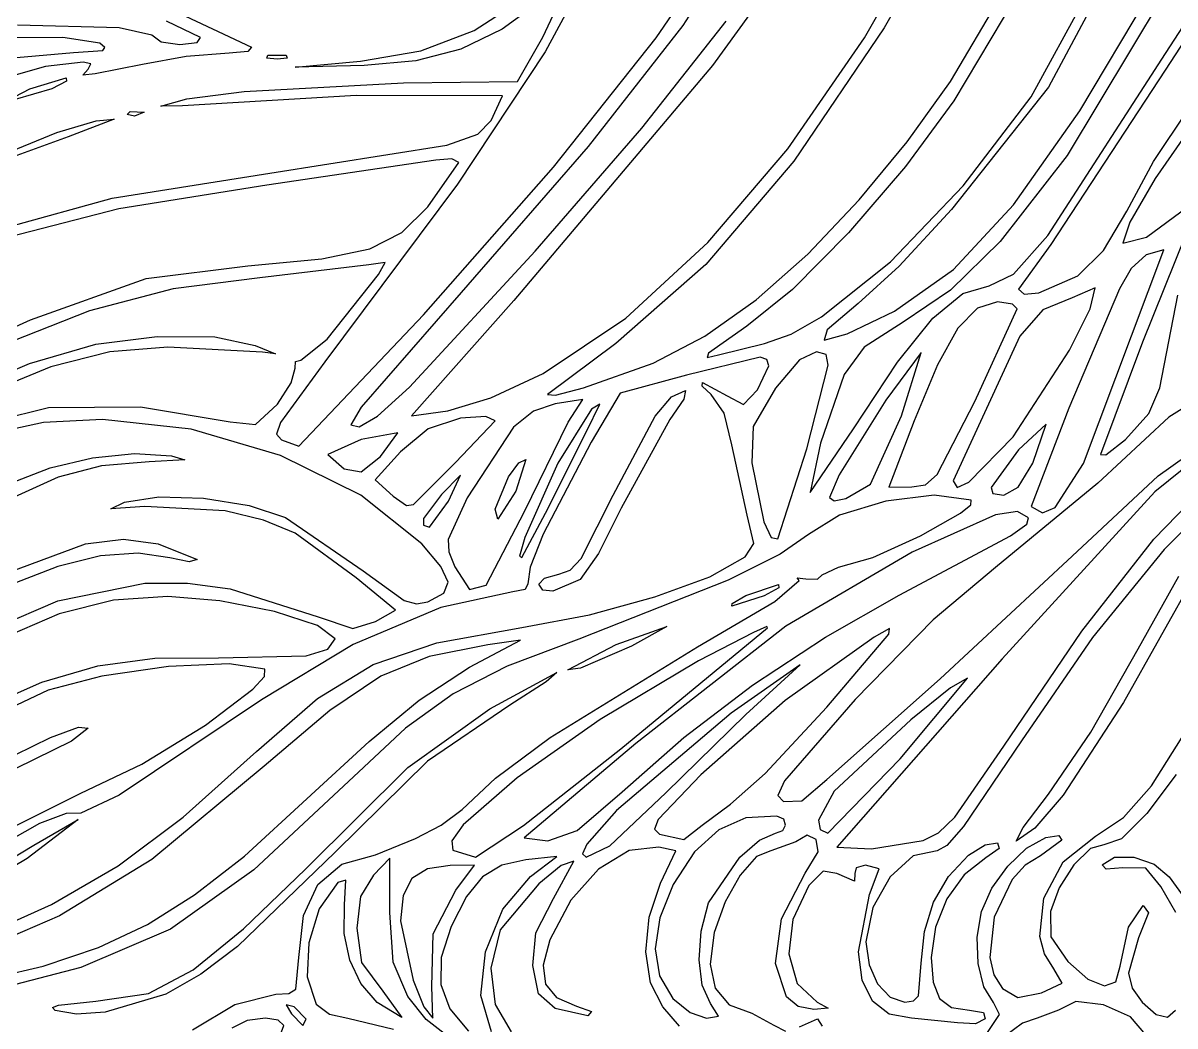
# Model space of a CAD drawing. Extents: x -2 to 143, y -75 to 57.
# Drawn here: x 90.79 to 122.15, y -41.78 to -14.49 of the extents above; entities that cross this region are included whole.
import ezdxf

# ---------------------------------------------------------------- set-up
doc = ezdxf.new("R2010")
doc.units = 0

msp = doc.modelspace()

# ---------------------------------------------------------------- linework, layer by layer
at = {"layer": 'Layer 1'}
for p, q in [((113.70284, -14.89337), (116.6448, -9.70707)), ((116.860722, -10.035614), (114.240407, -14.618327)), ((116.039686, -16.080299), (119.174302, -10.802104)), ((110.789611, -11.421763), (108.752237, -14.553149)), ((108.03292, -14.889415), (110.177253, -11.732599)), ((119.080912, -11.678067), (116.133622, -16.605497)), ((106.57733, -12.36479), (105.0127, -15.27043)), ((118.242042, -16.496027), (120.511392, -12.339957)), ((120.766918, -12.400024), (118.714468, -16.232464)), ((124.018149, -12.487452), (121.885228, -15.776006)), ((121.900038, -15.318502), (123.781704, -12.388932)), ((111.32573, -13.209576), (109.567996, -15.642755)), ((122.135678, -13.242042), (119.221512, -18.091281)), ((119.564052, -16.875352), (121.673818, -13.335753)), ((104.941928, -14.869762), (105.586102, -13.514148)), ((94.62025, -14.020922), (95.954538, -14.644825)), ((103.071321, -14.69001), (104.380792, -13.84194)), ((104.928628, -13.855702), (103.834709, -14.65377)), ((90.64047, -14.539093), (93.414297, -14.609701)), ((93.414297, -14.609701), (94.29889, -14.812839)), ((95.620905, -14.886175), (94.700371, -14.439296)), ((95.954538, -14.644825), (97.012071, -15.148675)), ((101.6214, -15.244829), (103.071321, -14.69001)), ((103.834709, -14.65377), (102.714392, -15.198945)), ((108.752237, -14.553149), (106.182803, -17.852332)), ((107.644068, -17.349751), (109.931934, -14.439969)), ((114.240407, -14.618327), (111.781997, -18.247912)), ((91.879326, -14.885582), (89.671828, -14.894639)), ((92.883698, -15.039157), (91.879326, -14.885582)), ((93.023504, -15.158813), (92.883698, -15.039157)), ((94.29889, -14.812839), (94.556187, -14.996253)), ((94.556187, -14.996253), (95.064939, -15.072541)), ((95.064939, -15.072541), (95.533541, -15.022443)), ((95.533541, -15.022443), (95.620905, -14.886175)), ((104.259728, -16.076692), (104.941928, -14.869762)), ((105.239492, -18.409714), (108.03292, -14.889415)), ((111.617596, -17.910633), (113.70284, -14.89337)), ((88.363137, -15.626081), (92.16718, -15.28723)), ((92.16718, -15.28723), (92.970243, -15.233275)), ((92.970243, -15.233275), (93.023504, -15.158813)), ((96.405519, -15.308355), (95.234639, -15.402575)), ((96.911342, -15.263498), (96.405519, -15.308355)), ((97.012071, -15.148675), (96.911342, -15.263498)), ((97.431575, -15.443495), (97.46095, -15.365484)), ((97.46095, -15.365484), (97.955689, -15.365484)), ((97.46095, -15.365484), (97.46095, -15.365484)), ((97.955689, -15.365484), (97.985066, -15.443495)), ((99.984098, -15.530258), (101.6214, -15.244829)), ((102.714392, -15.198945), (101.4898, -15.519993)), ((105.0127, -15.27043), (102.620784, -18.875585)), ((118.695199, -20.269517), (121.900038, -15.318502)), ((91.408976, -15.672785), (88.318713, -16.544952)), ((92.433617, -15.550334), (91.408976, -15.672785)), ((92.63593, -15.601597), (92.433617, -15.550334)), ((92.563043, -15.740835), (92.63593, -15.601597)), ((94.047259, -15.615287), (92.760939, -15.867278)), ((95.234639, -15.402575), (94.047259, -15.615287)), ((97.70832, -15.475944), (97.431575, -15.443495)), ((97.985066, -15.443495), (97.70832, -15.475944)), ((98.203038, -15.692072), (99.984098, -15.530258)), ((100.083058, -15.645682), (98.203038, -15.692072)), ((101.4898, -15.519993), (100.083058, -15.645682)), ((109.567996, -15.642755), (104.15724, -22.04095)), ((90.97986, -16.27701), (91.969339, -15.981838)), ((91.969339, -15.981838), (91.975524, -16.068545)), ((92.424134, -15.912208), (92.563043, -15.740835)), ((92.760939, -15.867278), (92.424134, -15.912208)), ((121.885228, -15.776006), (118.771838, -20.516616)), ((123.633808, -15.812442), (121.614163, -18.715847)), ((90.577884, -16.485476), (90.97986, -16.27701)), ((91.573548, -16.27701), (90.584069, -16.572183)), ((90.97986, -16.27701), (90.97986, -16.27701)), ((91.975524, -16.068545), (91.573548, -16.27701)), ((96.814681, -16.354206), (101.147958, -16.120652)), ((101.147958, -16.120652), (104.259728, -16.076692)), ((114.866262, -17.721467), (116.039686, -16.080299)), ((118.714468, -16.232464), (116.073718, -19.564909)), ((94.547418, -16.755233), (95.253591, -16.550053)), ((99.865629, -16.464718), (95.135649, -16.739243)), ((95.253591, -16.550053), (96.814681, -16.354206)), ((103.843059, -16.474154), (99.865629, -16.464718)), ((103.535549, -17.140353), (103.843059, -16.474154)), ((116.133622, -16.605497), (114.815502, -18.393436)), ((116.391182, -18.919962), (118.242042, -16.496027)), ((93.627429, -16.982322), (93.7133, -16.893893)), ((93.7133, -16.893893), (93.7133, -16.8939)), ((93.7133, -16.8939), (94.092601, -16.91118)), ((94.092601, -16.91118), (93.832863, -17.026202)), ((95.135649, -16.739243), (94.547418, -16.755233)), ((117.759619, -19.439876), (119.564052, -16.875352)), ((121.568549, -18.254741), (122.520119, -16.83001)), ((91.716312, -17.46996), (92.781172, -17.146123)), ((93.27629, -17.102746), (92.02168, -17.584049)), ((92.781172, -17.146123), (93.27629, -17.102746)), ((93.832863, -17.026202), (93.627429, -16.982322)), ((103.175114, -17.512882), (103.535549, -17.140353)), ((89.00093, -18.572716), (91.716312, -17.46996)), ((102.335732, -17.808482), (103.175114, -17.512882)), ((104.7379, -20.69879), (107.644068, -17.349751)), ((92.02168, -17.584049), (90.520686, -18.134524)), ((97.510399, -18.576393), (102.335732, -17.808482)), ((106.182803, -17.852332), (102.7209, -21.822394)), ((113.557592, -19.299204), (114.866262, -17.721467)), ((102.47179, -18.18208), (102.0297, -18.222229)), ((102.65567, -18.280089), (102.47179, -18.18208)), ((109.438925, -20.464904), (111.617596, -17.910633)), ((119.221512, -18.091281), (117.398978, -20.437552)), ((102.0297, -18.222229), (97.42862, -18.904766)), ((101.69718, -22.428432), (105.239492, -18.409714)), ((101.81461, -19.486729), (102.65567, -18.280089)), ((111.781997, -18.247912), (109.379874, -21.064447)), ((114.815502, -18.393436), (113.265523, -20.198685)), ((120.840128, -19.612302), (121.568549, -18.254741)), ((93.22317, -19.258228), (97.510399, -18.576393)), ((121.614163, -18.715847), (120.926782, -19.911813)), ((97.42862, -18.904766), (93.40027, -19.545862)), ((102.620784, -18.875585), (99.01047, -23.71134)), ((114.414315, -20.986014), (116.391182, -18.919962)), ((90.394129, -20.036523), (93.22317, -19.258228)), ((112.157874, -20.783253), (113.557592, -19.299204)), ((116.124501, -21.200358), (117.759619, -19.439876)), ((93.40027, -19.545862), (90.404291, -20.311939)), ((101.105841, -20.190541), (101.81461, -19.486729)), ((116.073718, -19.564909), (114.647618, -21.101101)), ((120.208221, -20.679358), (120.840128, -19.612302)), ((121.378958, -20.320756), (122.491569, -19.497172)), ((120.926782, -19.911813), (120.736888, -20.481892)), ((100.23598, -20.633361), (101.105841, -20.190541)), ((113.265523, -20.198685), (111.741384, -21.74065)), ((117.755663, -21.32529), (118.695199, -20.269517)), ((120.736888, -20.481892), (121.378958, -20.320756)), ((122.44918, -20.247872), (121.26853, -23.175412)), ((98.930954, -20.905256), (100.23598, -20.633361)), ((107.204379, -22.516987), (109.438925, -20.464904)), ((117.398978, -20.437552), (116.045256, -21.760553)), ((118.771838, -20.516616), (117.893748, -21.729476)), ((119.512758, -21.367682), (120.208221, -20.679358)), ((119.6687, -26.473464), (121.85155, -20.657194)), ((121.85155, -20.657194), (121.37019, -20.799502)), ((96.91669, -21.096289), (98.930954, -20.905256)), ((100.649918, -21.002042), (100.210773, -21.072109)), ((100.470373, -21.335913), (100.649918, -21.002042)), ((101.316871, -24.395139), (104.7379, -20.698754)), ((104.7379, -20.698754), (104.7379, -20.69879)), ((110.755495, -22.020799), (112.157874, -20.783253)), ((112.535738, -22.486682), (114.414315, -20.986014)), ((121.37019, -20.799502), (120.958619, -21.171645)), ((94.14615, -21.44318), (96.91669, -21.096289)), ((100.210773, -21.072109), (97.242343, -21.421696)), ((109.379874, -21.064447), (106.928422, -23.208014)), ((114.647618, -21.101101), (113.531638, -22.118374)), ((114.522678, -22.327833), (116.124501, -21.200358)), ((117.100198, -21.642552), (117.755663, -21.32529)), ((120.958619, -21.171645), (120.64505, -21.725544)), ((90.9955, -22.570199), (94.14615, -21.44318)), ((97.242343, -21.421696), (94.884234, -21.720547)), ((99.077539, -23.088091), (100.470373, -21.335913)), ((118.449877, -21.833945), (119.512758, -21.367682)), ((94.884234, -21.720547), (92.6012, -22.321762)), ((102.7209, -21.822394), (99.999487, -24.941893)), ((111.741384, -21.74065), (110.500782, -22.738737)), ((116.045256, -21.760553), (114.756948, -22.631732)), ((115.567163, -22.517955), (116.377911, -21.849409)), ((116.377911, -21.849409), (117.100198, -21.642552)), ((117.893748, -21.729476), (118.051702, -21.865737)), ((118.051702, -21.865737), (118.449877, -21.833945)), ((120.64505, -21.725544), (119.2648, -24.965944)), ((119.98055, -21.693265), (119.35834, -21.965662)), ((119.844624, -22.267986), (119.98055, -21.693265)), ((121.73948, -24.414552), (122.2366, -21.890352)), ((104.15724, -22.04095), (101.36938, -25.17694)), ((109.352542, -23.010182), (110.755495, -22.020799)), ((113.531638, -22.118374), (112.686882, -22.835613)), ((116.774724, -22.24646), (116.245919, -22.792363)), ((117.32703, -22.080428), (116.774724, -22.24646)), ((117.731485, -22.135835), (117.32703, -22.080428)), ((117.86117, -22.269046), (117.731485, -22.135835)), ((119.35834, -21.965662), (118.55346, -22.298075)), ((86.13137, -24.75687), (90.9955, -22.570199)), ((92.6012, -22.321762), (89.811538, -23.420255)), ((98.30459, -26.006987), (101.69722, -22.428437)), ((101.69722, -22.428437), (101.69718, -22.428432)), ((104.95151, -24.02769), (107.204379, -22.516987)), ((111.703403, -22.960154), (112.535738, -22.486682)), ((113.231627, -22.950746), (114.522678, -22.327833)), ((114.599545, -23.720151), (115.567163, -22.517955)), ((116.70678, -24.784816), (117.86117, -22.269046)), ((118.55346, -22.298075), (117.93053, -23.011164)), ((119.287459, -23.389156), (119.844624, -22.267986)), ((110.500782, -22.738737), (109.451881, -23.477242)), ((112.686882, -22.835613), (112.603287, -23.116538)), ((114.756948, -22.631732), (113.695576, -23.309535)), ((116.245919, -22.792363), (115.690224, -23.789848)), ((92.774234, -23.225189), (94.44309, -23.015672)), ((94.44309, -23.015672), (96.014077, -23.029053)), ((96.014077, -23.029053), (97.11468, -23.264439)), ((98.360083, -23.659263), (99.077539, -23.088091)), ((107.951102, -23.749744), (109.352542, -23.010182)), ((110.979752, -23.214467), (111.703403, -22.960154)), ((112.603287, -23.116538), (113.231627, -22.950746)), ((117.93053, -23.011164), (116.11309, -26.944464)), ((121.26853, -23.175412), (120.12461, -26.228762)), ((90.968022, -23.753236), (92.774234, -23.225189)), ((93.152905, -23.432441), (91.551778, -23.8421)), ((94.739936, -23.307717), (93.152905, -23.432441)), ((97.312576, -23.441952), (94.739936, -23.307717)), ((97.11468, -23.264439), (97.667187, -23.49402)), ((97.667187, -23.49402), (97.312576, -23.441952)), ((106.928422, -23.208014), (105.070672, -24.595844)), ((109.451881, -23.477242), (109.417569, -23.593999)), ((109.730322, -23.521788), (110.979722, -23.214442)), ((110.979722, -23.214442), (110.979752, -23.214467)), ((112.39421, -23.438834), (111.930152, -23.653989)), ((112.655215, -23.513318), (112.39421, -23.438834)), ((112.717099, -23.795585), (112.655215, -23.513318)), ((113.695576, -23.309535), (113.146138, -24.051522)), ((115.24579, -23.45661), (114.28464, -24.74829)), ((114.705691, -25.179584), (115.24579, -23.45661)), ((117.74758, -25.748625), (119.287459, -23.389156)), ((88.771965, -24.692371), (90.968022, -23.753236)), ((99.01047, -23.71134), (97.799749, -25.356949)), ((98.201286, -23.878376), (98.210478, -23.697463)), ((98.210478, -23.697463), (98.360083, -23.659263)), ((106.048767, -24.420172), (107.951102, -23.749724)), ((107.951102, -23.749724), (107.951102, -23.749744)), ((110.86331, -23.58096), (108.86096, -24.070444)), ((109.417569, -23.593999), (109.730322, -23.521788)), ((110.79091, -24.467459), (111.094027, -23.819728)), ((111.045939, -23.642614), (110.86331, -23.58096)), ((111.094027, -23.819728), (111.045939, -23.642614)), ((111.930152, -23.653989), (111.27951, -24.424319)), ((112.13662, -26.078944), (112.717099, -23.795585)), ((113.406648, -25.527962), (114.599545, -23.720151)), ((115.690224, -23.789848), (115.05725, -25.310628)), ((91.551778, -23.8421), (89.602348, -24.651434)), ((98.096499, -24.283037), (98.201286, -23.878376)), ((103.528615, -24.685639), (104.95151, -24.027727)), ((104.95151, -24.027727), (104.95151, -24.02769)), ((108.86096, -24.070444), (107.05156, -24.559556)), ((113.146138, -24.051522), (112.501779, -25.917908)), ((123.68212, -24.140371), (121.98943, -25.218433)), ((97.717056, -24.859184), (98.096499, -24.283037)), ((100.445796, -25.191023), (101.316871, -24.395139)), ((105.289782, -24.615212), (106.048767, -24.420172)), ((109.281996, -24.367913), (109.29599, -24.270427)), ((109.52625, -24.602295), (109.281996, -24.367913)), ((109.29599, -24.270427), (109.95999, -24.631707)), ((111.27951, -24.424319), (110.671486, -25.464388)), ((121.441001, -25.113261), (121.73948, -24.414542)), ((121.73948, -24.414542), (121.73948, -24.414552)), ((102.35886, -25.039537), (103.528615, -24.685639)), ((105.070672, -24.595844), (105.289782, -24.615212)), ((106.03041, -24.734063), (105.28308, -24.851824)), ((105.63573, -25.347434), (106.03041, -24.734063)), ((107.05156, -24.559556), (106.26349, -25.893216)), ((108.000538, -25.184747), (108.451005, -24.661202)), ((108.787309, -24.722341), (108.40071, -25.282334)), ((108.451005, -24.661202), (108.83334, -24.489423)), ((108.83334, -24.489423), (108.787309, -24.722341)), ((109.882569, -25.109142), (109.52625, -24.602295)), ((109.95999, -24.631707), (110.411671, -24.86678)), ((110.411671, -24.86678), (110.79091, -24.467459)), ((114.28464, -24.74829), (113.017145, -26.78587)), ((88.987305, -25.565317), (91.484236, -24.955676)), ((91.484236, -24.955676), (93.995243, -24.929889)), ((93.995243, -24.929889), (96.433846, -25.341058)), ((97.121786, -25.418394), (97.717056, -24.859184)), ((99.999487, -24.941893), (99.719386, -25.425062)), ((101.36938, -25.17694), (102.35886, -25.039537)), ((104.69453, -25.047521), (104.148185, -25.486953)), ((105.28308, -24.851824), (104.69453, -25.047521)), ((106.27275, -24.994377), (105.357576, -26.464743)), ((106.14276, -25.584392), (106.498462, -24.864358)), ((106.498462, -24.864358), (106.27275, -24.994377)), ((115.685143, -26.777064), (116.70678, -24.784808)), ((116.70678, -24.784808), (116.70678, -24.784816)), ((119.2648, -24.965944), (118.24185, -27.648654)), ((91.347188, -25.356332), (89.73282, -25.710463)), ((92.95878, -25.274856), (91.347188, -25.356332)), ((95.367632, -25.538647), (92.95878, -25.274856)), ((96.433846, -25.341058), (97.121786, -25.418394)), ((97.799749, -25.356949), (97.69486, -25.680409)), ((99.94128, -25.477724), (100.445796, -25.191023)), ((102.70512, -25.246514), (101.819365, -25.53092)), ((102.5681, -26.450584), (103.64513, -25.313834)), ((103.392884, -25.195123), (102.70512, -25.246514)), ((103.64513, -25.313834), (103.392884, -25.195123)), ((104.44397, -27.784824), (105.63573, -25.347434)), ((106.86109, -27.336383), (108.000538, -25.184747)), ((108.40071, -25.282334), (107.07872, -27.690634)), ((110.09317, -25.971025), (109.882569, -25.109142)), ((113.868, -27.0391), (114.705691, -25.179584)), ((115.05725, -25.310628), (114.36869, -27.117358)), ((121.98943, -25.218433), (120.05902, -27.007841)), ((120.80815, -25.825422), (121.441001, -25.113261)), ((97.800997, -26.261325), (95.367632, -25.538647)), ((97.69486, -25.680409), (97.83477, -25.83117)), ((99.719386, -25.425062), (99.94128, -25.477724)), ((100.99608, -25.645232), (99.999639, -25.824954)), ((100.526737, -26.287611), (100.996077, -25.645232)), ((100.996077, -25.645232), (100.99608, -25.645232)), ((101.819365, -25.53092), (101.07248, -26.159606)), ((104.148185, -25.486953), (102.88924, -27.409984)), ((105.01832, -27.829112), (106.14276, -25.584392)), ((110.671486, -25.464388), (110.63749, -26.460379)), ((112.219768, -27.262432), (113.406648, -25.527962)), ((118.644975, -25.40266), (117.89415, -26.106499)), ((118.28592, -26.469086), (118.644975, -25.40266)), ((97.83477, -25.83117), (98.30459, -26.006987)), ((99.999639, -25.824954), (99.09406, -26.2339)), ((106.26349, -25.893216), (104.950221, -28.399472)), ((110.50827, -27.880625), (110.09317, -25.971025)), ((112.501779, -25.917908), (112.219768, -27.262432)), ((116.542892, -26.98801), (117.74758, -25.748624)), ((117.74758, -25.748624), (117.74758, -25.748625)), ((120.273735, -26.240572), (120.80815, -25.825422)), ((121.701525, -26.811034), (122.942359, -25.923752)), ((91.531132, -26.59249), (92.684662, -26.320712)), ((92.684662, -26.320712), (93.825792, -26.204853)), ((93.825792, -26.204853), (94.838795, -26.26446)), ((94.838795, -26.26446), (95.202074, -26.37816)), ((99.986109, -27.336696), (97.800997, -26.261325)), ((99.09406, -26.2339), (99.539326, -26.621424)), ((100.002885, -26.70028), (100.526737, -26.287611)), ((101.07248, -26.159606), (100.37985, -26.922786)), ((111.34714, -28.521759), (112.13662, -26.078939)), ((112.13662, -26.078939), (112.13662, -26.078944)), ((117.89415, -26.106499), (117.151125, -27.126495)), ((120.12461, -26.228762), (120.273735, -26.240572)), ((90.480925, -27.000636), (91.531132, -26.59249)), ((92.932612, -26.540082), (91.754402, -26.843985)), ((94.231551, -26.429319), (92.932612, -26.540082)), ((95.202074, -26.37816), (94.231551, -26.429319)), ((99.539326, -26.621424), (100.002885, -26.70028)), ((101.42434, -27.591637), (102.5681, -26.450577)), ((102.5681, -26.450577), (102.5681, -26.450584)), ((104.013432, -26.839823), (104.294481, -26.458378)), ((104.48473, -26.367424), (104.209352, -27.226406)), ((104.294481, -26.458378), (104.48473, -26.367424)), ((105.357576, -26.464743), (104.45354, -28.492277)), ((110.63749, -26.460379), (110.961006, -28.064684)), ((117.88815, -27.116206), (118.28592, -26.469087)), ((118.28592, -26.469087), (118.28592, -26.469086)), ((118.895388, -27.673724), (119.6687, -26.473464)), ((119.6687, -26.473464), (119.6687, -26.473464)), ((122.675352, -26.381169), (121.609433, -27.250923)), ((91.754402, -26.843985), (90.554009, -27.392228)), ((100.37985, -26.922786), (100.86873, -27.367982)), ((102.70608, -26.788874), (102.18617, -27.31979)), ((102.37898, -27.500614), (102.70608, -26.788874)), ((103.64652, -27.719614), (104.013432, -26.839823)), ((113.017145, -26.78587), (112.74886, -27.39983)), ((115.366137, -27.060137), (115.685143, -26.777064)), ((116.11309, -26.944464), (116.223188, -27.132414)), ((119.3533, -28.997788), (121.701525, -26.811034)), ((121.580287, -28.536248), (123.362491, -26.688916)), ((123.715801, -26.9497), (121.859897, -28.820211)), ((104.209352, -27.226406), (103.72462, -27.993354)), ((113.194625, -27.431934), (113.868, -27.039097)), ((113.868, -27.039097), (113.868, -27.0391)), ((114.36869, -27.117358), (114.99352, -27.114658)), ((114.99352, -27.114658), (115.366137, -27.060137)), ((116.223188, -27.132414), (116.542892, -26.98801)), ((117.151125, -27.126495), (117.198852, -27.296087)), ((120.05902, -27.007841), (117.27048, -29.307311)), ((121.609433, -27.250923), (117.44829, -31.791283)), ((117.49434, -27.336349), (117.88815, -27.116206)), ((93.184975, -27.709627), (93.55247, -27.529126)), ((93.55247, -27.529126), (94.491471, -27.381749)), ((94.491471, -27.381749), (95.709922, -27.418394)), ((95.709922, -27.418394), (96.946352, -27.614294)), ((101.6502, -28.658566), (99.986109, -27.336696)), ((100.86873, -27.367982), (101.233606, -27.617323)), ((101.233606, -27.617323), (101.42434, -27.591637)), ((102.18617, -27.31979), (101.695266, -27.971682)), ((101.85906, -28.212354), (102.37898, -27.500614)), ((102.88924, -27.409984), (102.364025, -28.541354)), ((102.37898, -27.500614), (102.37898, -27.500614)), ((105.990945, -29.06329), (106.86109, -27.336383)), ((112.74886, -27.39983), (112.881049, -27.489062)), ((112.881049, -27.489062), (113.194625, -27.431934)), ((114.285246, -27.49779), (113.023654, -27.87976)), ((115.600719, -27.338579), (114.285246, -27.49779)), ((116.610806, -27.477572), (115.600719, -27.338579)), ((116.596285, -27.602285), (116.610806, -27.477572)), ((117.198852, -27.296087), (117.49434, -27.336349)), ((94.10979, -27.650172), (93.184975, -27.709627)), ((96.296532, -27.762559), (94.10979, -27.650172)), ((97.344539, -28.015818), (96.296532, -27.762559)), ((96.946352, -27.614294), (97.93929, -27.944681)), ((103.39868, -29.783234), (104.44397, -27.784824)), ((103.72462, -27.993354), (103.64652, -27.719608)), ((103.64652, -27.719608), (103.64652, -27.719614)), ((104.374385, -29.035372), (105.01832, -27.82911)), ((105.01832, -27.82911), (105.01832, -27.829112)), ((107.07872, -27.690634), (106.46463, -28.928193)), ((110.685254, -28.653685), (110.50827, -27.880625)), ((113.023654, -27.87976), (112.175206, -28.409044)), ((117.273519, -27.875159), (115.00216, -28.885421)), ((115.223914, -28.444905), (116.312037, -27.829401)), ((116.312037, -27.829401), (116.596285, -27.602285)), ((117.869581, -27.783941), (117.273519, -27.875159)), ((118.16661, -27.950732), (117.869581, -27.783941)), ((118.24185, -27.648654), (118.55178, -27.815892)), ((118.55178, -27.815892), (118.895388, -27.673724)), ((98.20302, -28.372351), (97.344539, -28.015818)), ((97.93929, -27.944681), (100.04936, -29.398841)), ((101.695266, -27.971682), (101.692918, -28.149995)), ((101.692918, -28.149995), (101.85906, -28.212354)), ((110.961006, -28.064684), (111.163741, -28.487446)), ((117.681427, -28.441851), (118.126237, -28.125239)), ((118.126237, -28.125239), (118.16661, -27.950732)), ((92.491357, -28.659441), (93.52518, -28.5318)), ((93.52518, -28.5318), (94.47356, -28.657387)), ((99.86501, -29.583451), (98.20302, -28.372351)), ((104.45354, -28.492277), (104.308996, -28.99961)), ((104.950221, -28.399472), (104.599563, -29.293853)), ((111.163741, -28.487446), (111.34714, -28.521759)), ((112.175206, -28.409044), (111.409587, -28.941461)), ((113.925546, -29.032204), (115.223914, -28.444905)), ((114.64281, -30.062012), (117.681427, -28.441851)), ((119.622303, -31.034657), (121.580287, -28.536248)), ((89.03038, -29.942937), (92.491357, -28.659441)), ((94.47356, -28.657387), (95.53143, -29.086233)), ((102.171248, -29.278617), (101.6502, -28.658566)), ((102.364025, -28.541354), (102.38202, -28.882305)), ((110.45597, -29.019345), (110.685254, -28.653685)), ((121.859897, -28.820211), (119.912235, -31.214317)), ((92.9026, -28.992407), (91.739302, -29.280814)), ((93.925568, -28.913457), (92.9026, -28.992407)), ((94.793209, -29.046483), (93.925568, -28.913457)), ((95.314577, -29.151205), (94.793209, -29.046483)), ((95.53143, -29.086233), (95.314577, -29.151205)), ((102.38202, -28.882305), (102.54801, -29.288544)), ((104.308996, -28.99961), (104.374385, -29.035372)), ((105.693315, -29.37791), (105.990945, -29.06329)), ((106.46463, -28.928193), (105.96118, -29.635184)), ((109.48797, -29.557087), (110.45597, -29.019345)), ((111.409587, -28.941461), (109.988535, -29.649954)), ((115.00216, -28.885421), (111.56089, -30.901981)), ((112.996046, -29.299422), (113.925546, -29.032204)), ((115.76489, -32.332998), (119.3533, -28.997788)), ((91.739302, -29.280814), (90.450669, -29.776156)), ((100.04936, -29.398841), (101.169561, -30.208051)), ((102.368599, -29.707854), (102.171248, -29.278617)), ((102.54801, -29.288544), (102.946724, -29.908844)), ((104.599563, -29.293853), (104.54017, -29.753556)), ((105.37721, -29.486153), (105.693315, -29.37791)), ((112.550786, -29.505896), (112.996046, -29.299422)), ((117.27048, -29.307311), (115.572558, -30.729132)), ((122.732735, -29.458661), (120.749958, -32.979147)), ((91.738132, -30.209099), (94.112514, -29.735565)), ((94.112514, -29.735565), (95.273924, -29.733026)), ((95.273924, -29.733026), (96.437394, -29.885312)), ((100.93331, -30.465562), (99.86501, -29.583451)), ((102.248713, -30.007012), (102.368599, -29.707854)), ((102.946724, -29.908844), (103.39868, -29.783229)), ((103.39868, -29.783229), (103.39868, -29.783234)), ((104.54017, -29.753556), (104.468431, -29.902424)), ((104.833, -29.7599), (104.992864, -29.59515)), ((104.94268, -29.924807), (104.833, -29.759894)), ((104.833, -29.759894), (104.833, -29.7599)), ((104.992864, -29.59515), (105.37721, -29.486153)), ((105.96118, -29.635184), (105.219494, -29.95322)), ((109.988535, -29.649954), (105.921276, -31.257594)), ((107.994892, -30.106083), (109.48797, -29.557087)), ((110.472557, -30.065912), (111.363087, -29.771863)), ((111.261141, -30.227323), (111.924896, -29.658096)), ((111.363087, -29.771863), (111.36929, -29.86335)), ((111.924896, -29.658096), (111.86878, -29.588514)), ((111.86878, -29.588514), (112.105516, -29.612966)), ((112.105516, -29.612966), (112.419989, -29.619262)), ((112.419989, -29.619262), (112.550786, -29.505896)), ((121.150018, -31.522147), (122.264387, -29.545877)), ((94.73976, -30.095783), (93.254366, -30.190627)), ((96.151758, -30.211065), (94.73976, -30.095783)), ((96.437394, -29.885312), (98.82826, -30.650382)), ((101.81805, -30.236826), (102.248713, -30.007012)), ((104.13057, -29.964343), (102.168221, -30.390731)), ((104.468431, -29.902424), (104.13057, -29.964343)), ((105.219494, -29.95322), (104.94268, -29.924807)), ((106.212327, -30.591907), (107.994892, -30.106083)), ((110.967297, -30.07382), (110.094498, -30.359488)), ((110.100371, -30.28468), (110.472557, -30.06592)), ((110.472557, -30.06592), (110.472557, -30.065912)), ((111.36929, -29.86335), (110.967297, -30.07382)), ((112.638519, -31.19906), (114.64281, -30.062012)), ((89.19876, -31.31387), (91.738132, -30.209099)), ((93.254366, -30.190627), (91.780707, -30.569967)), ((97.638502, -30.507036), (96.151758, -30.211065)), ((102.168221, -30.390731), (99.78609, -31.397953)), ((101.169561, -30.208051), (101.506214, -30.297935)), ((101.506214, -30.297935), (101.81805, -30.236826)), ((109.154356, -31.469076), (111.261141, -30.227323)), ((110.094498, -30.359488), (110.100371, -30.28468)), ((91.780707, -30.569967), (89.832355, -31.40666)), ((98.813776, -30.885804), (97.638502, -30.507036)), ((98.82826, -30.650382), (99.770805, -30.969904)), ((100.3913, -30.779829), (100.93331, -30.465562)), ((104.37586, -30.940135), (106.212327, -30.591907)), ((115.572558, -30.729132), (113.44859, -32.897621)), ((99.29136, -31.249473), (98.813776, -30.885804)), ((99.770805, -30.969904), (100.3913, -30.779829)), ((102.05882, -31.357531), (104.37586, -30.940135)), ((106.937295, -31.402462), (108.323847, -30.907952)), ((107.06558, -34.237812), (111.06615, -30.947562)), ((108.323847, -30.907952), (107.359687, -31.443945)), ((111.56089, -30.901981), (107.474639, -34.096622)), ((111.040251, -30.914365), (110.677159, -31.073005)), ((111.06615, -30.947562), (111.040251, -30.914365)), ((114.382415, -30.961972), (113.96232, -31.198182)), ((114.362241, -31.121247), (114.382415, -30.961972)), ((117.49896, -34.172032), (119.622303, -31.034657)), ((99.095817, -31.529666), (99.29136, -31.249473)), ((100.326975, -31.944531), (102.05882, -31.357531)), ((102.95246, -32.019734), (104.33773, -31.281914)), ((104.33773, -31.281914), (103.4472, -31.411451)), ((105.921276, -31.257594), (103.976293, -31.993813)), ((110.677159, -31.073005), (109.18614, -31.847657)), ((110.657022, -32.510907), (112.638519, -31.19906)), ((113.96232, -31.198182), (111.545454, -32.927897)), ((112.676, -33.109212), (114.362241, -31.121247)), ((119.912235, -31.214317), (117.973918, -34.018667)), ((99.78609, -31.397953), (97.287171, -32.905409)), ((98.505366, -31.708444), (99.095817, -31.529666)), ((103.4472, -31.411451), (101.854617, -31.727538)), ((105.144354, -33.934402), (109.154356, -31.469076)), ((105.624107, -32.091512), (106.937295, -31.402462)), ((107.359687, -31.443945), (105.970427, -32.046951)), ((119.866569, -33.784849), (121.150018, -31.522147)), ((91.307706, -32.430743), (92.830431, -31.984291)), ((92.830431, -31.984291), (94.382745, -31.773382)), ((94.382745, -31.773382), (96.11681, -31.765487)), ((96.406264, -31.924341), (94.754298, -32.002431)), ((96.11681, -31.765487), (98.505366, -31.708444)), ((97.37622, -32.075633), (96.406264, -31.924341)), ((98.813005, -32.872588), (100.326975, -31.944531)), ((101.854617, -31.727538), (100.53298, -32.262064)), ((109.18614, -31.847657), (106.503606, -33.443144)), ((111.951314, -31.956198), (110.07667, -33.267112)), ((110.47246, -33.303202), (111.951314, -31.956198)), ((117.44829, -31.791283), (112.94616, -36.916053)), ((92.937858, -32.259841), (91.47448, -32.646507)), ((94.754298, -32.002431), (92.937858, -32.259841)), ((97.054322, -32.616878), (97.368601, -32.270053)), ((97.368601, -32.270053), (97.37622, -32.075633)), ((100.53298, -32.262064), (99.146266, -33.197394)), ((101.57817, -32.918609), (102.95246, -32.019734)), ((103.976293, -31.993813), (102.505809, -32.740966)), ((103.498835, -33.150938), (105.327307, -32.160452)), ((105.327307, -32.160452), (105.033843, -32.421763)), ((105.970427, -32.046951), (105.624107, -32.091511)), ((105.624107, -32.091511), (105.624107, -32.091512)), ((89.66241, -33.145267), (91.307706, -32.430743)), ((105.033843, -32.421763), (104.050387, -33.05002)), ((108.784775, -33.936146), (110.657022, -32.510907)), ((112.67256, -35.072288), (115.76489, -32.332998)), ((114.674, -34.5128), (116.50825, -32.31299)), ((116.042628, -32.576052), (114.963824, -33.447748)), ((116.50825, -32.31299), (116.042628, -32.576052)), ((91.47448, -32.646507), (88.955697, -33.829428)), ((97.287171, -32.905409), (93.41459, -35.497033)), ((95.765522, -33.592853), (97.054322, -32.616878)), ((97.14959, -34.313155), (98.813005, -32.872588)), ((100.2193, -34.043634), (101.57817, -32.918609)), ((102.505809, -32.740966), (101.209365, -33.682419)), ((111.545454, -32.927897), (109.24828, -34.948462)), ((113.44859, -32.897621), (111.5246, -35.112503)), ((99.146266, -33.197394), (97.35845, -34.715891)), ((101.270447, -34.746092), (103.498835, -33.150938)), ((104.050387, -33.05002), (101.805086, -34.577525)), ((110.99662, -34.915831), (112.676, -33.109212)), ((120.749958, -32.979147), (119.112174, -35.501221)), ((106.503606, -33.443144), (104.24296, -35.027326)), ((110.07667, -33.267112), (106.951934, -35.918297)), ((108.29561, -35.436292), (110.47246, -33.303202)), ((114.963824, -33.447748), (112.87504, -35.39709)), ((91.539539, -33.93004), (92.306051, -33.646981)), ((92.56297, -33.675735), (92.117704, -34.029774)), ((92.306051, -33.646981), (92.56297, -33.675735)), ((94.029292, -34.653776), (95.765522, -33.592853)), ((101.209365, -33.682419), (99.786506, -35.001534)), ((118.713478, -35.473487), (119.866569, -33.784849)), ((88.50319, -35.420645), (91.539539, -33.93004)), ((92.117704, -34.029774), (88.969574, -35.576344)), ((96.818706, -37.157136), (100.2193, -34.043634)), ((103.656245, -35.035488), (105.144354, -33.934402)), ((107.474639, -34.096622), (104.43664, -36.663201)), ((107.10823, -35.413372), (108.784775, -33.936146)), ((116.160096, -36.1042), (117.49896, -34.172032)), ((117.973918, -34.018667), (116.393569, -36.350781)), ((121.511768, -35.250194), (122.348061, -33.920562)), ((95.152895, -36.10021), (97.14959, -34.313155)), ((104.415979, -36.322627), (107.06558, -34.237802)), ((107.06558, -34.237802), (107.06558, -34.237812)), ((92.3651, -35.449863), (94.029292, -34.653776)), ((97.35845, -34.715891), (94.298351, -37.25171)), ((98.479547, -37.517662), (101.270447, -34.746092)), ((101.805086, -34.577525), (99.291487, -37.04964)), ((112.70672, -36.53419), (114.674, -34.51279)), ((114.674, -34.51279), (114.674, -34.5128)), ((99.786506, -35.001534), (97.074435, -37.532312)), ((102.746446, -35.887696), (103.656245, -35.035488)), ((104.24296, -35.027326), (102.780832, -36.310148)), ((109.24828, -34.948462), (108.084542, -36.165862)), ((110.05329, -35.748792), (110.99662, -34.915831)), ((111.5246, -35.112503), (111.34072, -35.507562)), ((111.991968, -35.656546), (112.67256, -35.072288)), ((122.184598, -34.935259), (121.393288, -36.004473)), ((105.878892, -36.46171), (107.10823, -35.413361)), ((106.77174, -36.879882), (108.29561, -35.436292)), ((107.10823, -35.413361), (107.10823, -35.413372)), ((112.87504, -35.39709), (112.452919, -36.182623)), ((120.75328, -36.113532), (121.511768, -35.250194)), ((89.17861, -37.037593), (92.3651, -35.449863)), ((93.41459, -35.497033), (92.37159, -35.991265)), ((109.28052, -36.320794), (110.05329, -35.748792)), ((111.34072, -35.507562), (111.50114, -35.676621)), ((111.50114, -35.676621), (111.991968, -35.656546)), ((118.018346, -36.377374), (118.713478, -35.473487)), ((119.112174, -35.501221), (118.339532, -36.40173)), ((91.972536, -36.002027), (91.238183, -36.275989)), ((92.37159, -35.991265), (91.972536, -36.002027)), ((102.174616, -36.315302), (102.746446, -35.887696)), ((106.951934, -35.918297), (106.142462, -36.836484)), ((121.393288, -36.004473), (120.698383, -36.689098)), ((91.238183, -36.275989), (89.15978, -37.435375)), ((92.294226, -36.163904), (90.903311, -37.220753)), ((91.091316, -36.863246), (92.294226, -36.163904)), ((93.387462, -37.42496), (95.152895, -36.10021)), ((101.477006, -36.683848), (102.174616, -36.315302)), ((102.780832, -36.310148), (102.466908, -36.747908)), ((103.10767, -37.187832), (104.415979, -36.322627)), ((108.084542, -36.165862), (107.981884, -36.423745)), ((108.782937, -36.709961), (109.28052, -36.320804)), ((109.28052, -36.320804), (109.28052, -36.320794)), ((110.47617, -36.119512), (109.734524, -36.441253)), ((111.31354, -36.071958), (110.47617, -36.119512)), ((111.501966, -36.158399), (111.31354, -36.071958)), ((111.479091, -36.466707), (111.555241, -36.315712)), ((111.555241, -36.315712), (111.501966, -36.158399)), ((112.452919, -36.182623), (112.491594, -36.437887)), ((115.72091, -36.522656), (116.160096, -36.1042)), ((116.393569, -36.350781), (115.940538, -36.874439)), ((117.835958, -36.753327), (118.018346, -36.377374)), ((119.993208, -36.619747), (120.75328, -36.113532)), ((100.394016, -37.120771), (101.477006, -36.683848)), ((104.43664, -36.663201), (105.0798, -36.745911)), ((105.0798, -36.745911), (105.878892, -36.46171)), ((107.981884, -36.423745), (108.12001, -36.560152)), ((108.12001, -36.560152), (108.782937, -36.709961)), ((109.734524, -36.441253), (109.077573, -37.044474)), ((110.844745, -36.721684), (111.27924, -36.534192)), ((111.27924, -36.534192), (111.479091, -36.466707)), ((112.144584, -36.590378), (111.835948, -36.77365)), ((112.388728, -36.7057), (112.144584, -36.590378)), ((112.491594, -36.437887), (112.70672, -36.53419)), ((115.29914, -36.734542), (115.72091, -36.522656)), ((118.339532, -36.40173), (117.835958, -36.753327)), ((118.114708, -36.945117), (118.635868, -36.653672)), ((118.635868, -36.653672), (118.991874, -36.600817)), ((118.991874, -36.600817), (119.070577, -36.722693)), ((119.114206, -37.3161), (119.993208, -36.619747)), ((120.698383, -36.689098), (120.215938, -36.85218)), ((87.930126, -38.762755), (91.091316, -36.863246)), ((102.466908, -36.747908), (102.49385, -37.001557)), ((102.49385, -37.001557), (103.10767, -37.187832)), ((106.142462, -36.836484), (106.022307, -37.097954)), ((106.12858, -37.191192), (106.77174, -36.879879)), ((107.297985, -37.003514), (106.464219, -37.513059)), ((106.77174, -36.879879), (106.77174, -36.879882)), ((108.1008, -36.919243), (107.297985, -37.003514)), ((108.565, -37.017443), (108.1008, -36.919243)), ((110.307971, -37.192419), (110.844745, -36.721684)), ((111.835948, -36.77365), (111.152248, -37.016646)), ((112.439117, -37.045496), (112.388728, -36.7057)), ((112.94616, -36.916053), (113.889318, -36.962029)), ((113.889318, -36.962029), (115.29914, -36.734548)), ((115.29914, -36.734548), (115.29914, -36.734542)), ((115.940538, -36.874439), (115.676868, -37.016027)), ((116.537428, -37.133657), (116.985431, -36.857415)), ((116.985431, -36.857415), (117.327128, -36.799827)), ((117.364377, -36.955192), (117.008708, -37.208887)), ((117.327128, -36.799827), (117.364377, -36.955192)), ((117.604227, -37.430104), (118.114708, -36.945117)), ((119.070577, -36.722693), (118.491698, -37.156861)), ((119.851527, -36.954453), (119.404691, -37.3958)), ((120.215938, -36.85218), (119.851527, -36.954453)), ((90.903311, -37.220753), (87.993486, -38.966034)), ((94.298351, -37.25171), (91.78684, -38.783811)), ((95.464986, -38.21127), (96.818706, -37.157136)), ((99.291487, -37.04964), (96.632837, -39.622041)), ((99.477278, -37.383401), (100.394016, -37.120771)), ((100.776, -37.2178), (100.33073, -37.680707)), ((100.775785, -38.698768), (100.776, -37.2178)), ((104.485105, -37.257226), (103.825555, -37.40388)), ((105.327385, -37.169636), (104.485105, -37.257226)), ((104.610865, -37.716581), (105.327385, -37.169636)), ((105.2337, -38.312902), (105.78703, -37.298392)), ((105.78703, -37.298392), (105.440678, -37.412997)), ((106.022307, -37.097954), (106.12858, -37.191192)), ((108.15201, -37.894269), (108.565, -37.017443)), ((109.077573, -37.044474), (108.49429, -37.936468)), ((109.45608, -38.433152), (110.307971, -37.192419)), ((110.763426, -37.171438), (110.319187, -37.67661)), ((111.152248, -37.016646), (110.763426, -37.171438)), ((112.091098, -37.623005), (112.439117, -37.045496)), ((115.024277, -37.154662), (114.397226, -37.725035)), ((115.676868, -37.016027), (115.024277, -37.154662)), ((115.990219, -37.711081), (116.537428, -37.133657)), ((117.008708, -37.208887), (116.418475, -37.669036)), ((118.491698, -37.156861), (118.077383, -37.408449)), ((118.584301, -38.301349), (119.114206, -37.3161)), ((120.176848, -37.397334), (120.509411, -37.188701)), ((120.509411, -37.188701), (121.034433, -37.192342)), ((121.034433, -37.192342), (121.586605, -37.379047)), ((91.564854, -38.4786), (93.387462, -37.42496)), ((97.074435, -37.532312), (94.805582, -39.148114)), ((96.797782, -39.135654), (98.479547, -37.517662)), ((98.823791, -37.936174), (99.477278, -37.383401)), ((101.801896, -37.505199), (101.382497, -37.769504)), ((102.42583, -37.417183), (101.801896, -37.505199)), ((103.08658, -37.410183), (102.42583, -37.417183)), ((102.57419, -38.084051), (103.08658, -37.410183)), ((103.825555, -37.40388), (103.303974, -37.722355)), ((105.440678, -37.412997), (104.832926, -37.91075)), ((106.464219, -37.513059), (105.7074, -38.356121)), ((111.446655, -38.86698), (112.091098, -37.623005)), ((112.574728, -37.565397), (112.191068, -37.956571)), ((112.947288, -37.629981), (112.574728, -37.565397)), ((113.428746, -37.838459), (112.947288, -37.629981)), ((113.441078, -37.629324), (113.428746, -37.838459)), ((113.474391, -37.474659), (113.441078, -37.629324)), ((113.726238, -37.410328), (113.474391, -37.474659)), ((114.105192, -37.510172), (113.726238, -37.410328)), ((113.838088, -38.206532), (114.105192, -37.510172)), ((117.172914, -38.029755), (117.604227, -37.430104)), ((118.077383, -37.408449), (117.721497, -37.79722)), ((119.404691, -37.3958), (119.000668, -38.019462)), ((120.282492, -37.512115), (120.176848, -37.397334)), ((120.739398, -37.481674), (120.282492, -37.512115)), ((121.360887, -37.490451), (120.739398, -37.481674)), ((121.772368, -37.987388), (121.360887, -37.490451)), ((121.586605, -37.379047), (122.000618, -37.719606)), ((98.432484, -38.78052), (98.823791, -37.936174)), ((99.360141, -37.876356), (98.859433, -38.592961)), ((99.581918, -37.811301), (99.360141, -37.876356)), ((99.54553, -38.490414), (99.581918, -37.811301)), ((100.33073, -37.680707), (99.983368, -38.25648)), ((101.382497, -37.769504), (101.146418, -38.233681)), ((103.303974, -37.722355), (102.863323, -38.263612)), ((104.832926, -37.91075), (103.78421, -39.167982)), ((103.854765, -38.603421), (104.610865, -37.716581)), ((107.841386, -38.824127), (108.15201, -37.894269)), ((108.49429, -37.936468), (108.126717, -38.839467)), ((110.319187, -37.67661), (109.906641, -38.406585)), ((114.397226, -37.725035), (113.925443, -38.561099)), ((115.584298, -38.412381), (115.990219, -37.711081)), ((116.418475, -37.669036), (115.946098, -38.323547)), ((117.721497, -37.79722), (117.231026, -38.825842)), ((122.000618, -37.719606), (122.376128, -38.247903)), ((94.181489, -39.018396), (95.464986, -38.21127)), ((99.983368, -38.25648), (99.885461, -39.119817)), ((101.146418, -38.233681), (101.07244, -38.921313)), ((101.961284, -39.279558), (102.57419, -38.084051)), ((112.191068, -37.956571), (111.747455, -38.882652)), ((113.541248, -39.764542), (113.838088, -38.206532)), ((116.889258, -38.665192), (117.172914, -38.029755)), ((119.000668, -38.019462), (118.764698, -38.66868)), ((122.176768, -38.694036), (121.772368, -37.987388)), ((89.39663, -39.452325), (91.564854, -38.4786)), ((99.534627, -39.266741), (99.54553, -38.490414)), ((102.863323, -38.263612), (102.446565, -39.078616)), ((104.752371, -39.24396), (105.2337, -38.312902)), ((105.7074, -38.356121), (105.13543, -39.440943)), ((109.254394, -39.20248), (109.45608, -38.433152)), ((109.906641, -38.406585), (109.612898, -39.235786)), ((113.925443, -38.561099), (113.738658, -39.496807)), ((115.331827, -39.209874), (115.584298, -38.412381)), ((115.946098, -38.323547), (115.632594, -39.09785)), ((118.475006, -39.34815), (118.584301, -38.301349)), ((120.887557, -39.095131), (121.289798, -38.505285)), ((121.289798, -38.505285), (121.434754, -38.705346)), ((91.78684, -38.783811), (88.813774, -40.06721)), ((98.302286, -39.917871), (98.432484, -38.78052)), ((98.859433, -38.592961), (98.571719, -39.516349)), ((100.870331, -40.04999), (100.775785, -38.698768)), ((103.384419, -39.762492), (103.854765, -38.603421)), ((107.749345, -39.761818), (107.841386, -38.824127)), ((108.126717, -38.839467), (108.002472, -39.678774)), ((111.282567, -40.079031), (111.446655, -38.86698)), ((111.747455, -38.882652), (111.644091, -39.82225)), ((116.770344, -39.365833), (116.889258, -38.665192)), ((117.231026, -38.825842), (117.11231, -39.921786)), ((118.764698, -38.66868), (118.774417, -39.358275)), ((121.434754, -38.705346), (121.159088, -39.381272)), ((94.805582, -39.148114), (92.368342, -40.194981)), ((92.847593, -39.64457), (94.181489, -39.018396)), ((95.422987, -40.255082), (96.797782, -39.135654)), ((99.885461, -39.119817), (100.011953, -40.053312)), ((101.07244, -38.921313), (101.415275, -40.533775)), ((102.446565, -39.078616), (102.178307, -39.919798)), ((103.78421, -39.167982), (103.526459, -40.208707)), ((115.632594, -39.09785), (115.518978, -39.917377)), ((120.664348, -40.158065), (120.887557, -39.095131)), ((99.686467, -39.98945), (99.534627, -39.266741)), ((101.91969, -40.708361), (101.961284, -39.279558)), ((104.67491, -40.138362), (104.752371, -39.24396)), ((105.13543, -39.440943), (104.958282, -40.125279)), ((109.198211, -39.983995), (109.254394, -39.20248)), ((109.612898, -39.235786), (109.50123, -40.097861)), ((113.738658, -39.496807), (113.825068, -40.117145)), ((115.244968, -40.075877), (115.331827, -39.209874)), ((116.794408, -40.085766), (116.770344, -39.365833)), ((118.600437, -39.823587), (118.475006, -39.34815)), ((118.774417, -39.358275), (119.240698, -40.02949)), ((121.159088, -39.381272), (120.888044, -40.349212)), ((91.342677, -40.155843), (92.847593, -39.64457)), ((96.632837, -39.622041), (95.636486, -40.371972)), ((98.571719, -39.516349), (98.532098, -40.447645)), ((103.26045, -40.954017), (103.384419, -39.762492)), ((107.874062, -40.607807), (107.749345, -39.761818)), ((108.002472, -39.678774), (108.121637, -40.421206)), ((111.644091, -39.82225), (111.870212, -40.622825)), ((113.637171, -40.539428), (113.541248, -39.764542)), ((118.857838, -40.229157), (118.600437, -39.823587)), ((98.218185, -40.781257), (98.302286, -39.917871)), ((99.989876, -40.625199), (99.686467, -39.98945)), ((100.011953, -40.053312), (100.59219, -40.833617)), ((101.270525, -40.981628), (100.870331, -40.04999)), ((102.178307, -39.919798), (102.164779, -40.657314)), ((104.82951, -40.904893), (104.67491, -40.138362)), ((104.958282, -40.125279), (105.015997, -40.641877)), ((109.285363, -40.67446), (109.198211, -39.983995)), ((109.50123, -40.097861), (109.636323, -40.755695)), ((111.581834, -40.99194), (111.282567, -40.079031)), ((113.825068, -40.117145), (114.058232, -40.639162)), ((115.172429, -40.961082), (115.244968, -40.075877)), ((115.518978, -39.917377), (115.572528, -40.592702)), ((116.947097, -40.715396), (116.794408, -40.085766)), ((117.11231, -39.921786), (117.22112, -40.39471)), ((119.240698, -40.02949), (119.780402, -40.508147)), ((87.3373, -41.097904), (91.342677, -40.155843)), ((92.368342, -40.194981), (89.151106, -41.018954)), ((94.205965, -40.897745), (95.422987, -40.255082)), ((95.636486, -40.371972), (94.683807, -40.91393)), ((98.532098, -40.447645), (98.775672, -41.187976)), ((103.526459, -40.208707), (103.646329, -41.198128)), ((108.121637, -40.421206), (108.48429, -41.033578)), ((117.22112, -40.39471), (117.457378, -40.764111)), ((119.084203, -40.616398), (118.857838, -40.229157)), ((120.547656, -40.57744), (120.664348, -40.158065)), ((120.888044, -40.349212), (120.99208, -40.749812)), ((100.43368, -41.140644), (99.989876, -40.625199)), ((101.415275, -40.533775), (101.704426, -41.264944)), ((101.91966, -40.708393), (101.91969, -40.708361)), ((101.94816, -41.571153), (101.91966, -40.708393)), ((102.164779, -40.657314), (102.410088, -41.315895)), ((105.015997, -40.641877), (105.315711, -41.008368)), ((108.21371, -41.262559), (107.874062, -40.607807)), ((109.51368, -41.170632), (109.285363, -40.67446)), ((109.636323, -40.755695), (110.015271, -41.203024)), ((111.870212, -40.622825), (112.415058, -41.131841)), ((113.918133, -41.110359), (113.637171, -40.539428)), ((114.058232, -40.639162), (114.396821, -40.999117)), ((115.572528, -40.592702), (115.748506, -41.035821)), ((117.214058, -41.145132), (116.947097, -40.715396)), ((117.457378, -40.764111), (117.879411, -41.006853)), ((118.520398, -40.879435), (119.084203, -40.616398)), ((119.780402, -40.508147), (120.234531, -40.692466)), ((120.234531, -40.692466), (120.547656, -40.57744)), ((120.99208, -40.749812), (121.257988, -41.133252)), ((92.771757, -41.105841), (94.205965, -40.897745)), ((94.683807, -40.91393), (93.030029, -41.404971)), ((96.558907, -41.194085), (97.67213, -40.914232)), ((97.67213, -40.914232), (98.030441, -40.895503)), ((98.030441, -40.895503), (98.218185, -40.781257)), ((100.59219, -40.833617), (101.102458, -41.549821)), ((101.765261, -41.606663), (101.270525, -40.981628)), ((103.543485, -41.938221), (103.26045, -40.954017)), ((105.28342, -41.310662), (104.82951, -40.904893)), ((105.315711, -41.008368), (105.86456, -41.242383)), ((108.48429, -41.033578), (108.955263, -41.413215)), ((111.899914, -41.252709), (111.581834, -40.99194)), ((114.396821, -40.999117), (114.799508, -41.133267)), ((115.038076, -41.101741), (115.172429, -40.961082)), ((115.748506, -41.035821), (116.069905, -41.27844)), ((117.879411, -41.006853), (118.520398, -40.879435)), ((91.597555, -41.282184), (91.758383, -41.213061)), ((91.672507, -41.360442), (91.597555, -41.282184)), ((91.672497, -41.360443), (91.672507, -41.360442)), ((92.24825, -41.459437), (91.672497, -41.360443)), ((91.758383, -41.213061), (92.771757, -41.105841)), ((95.409444, -41.886741), (96.558907, -41.194085)), ((98.174966, -41.261043), (97.957329, -41.211003)), ((97.957329, -41.211003), (98.100246, -41.456609)), ((98.4998, -41.594551), (98.174966, -41.261043)), ((98.775672, -41.187976), (99.135335, -41.460754)), ((101.102458, -41.549821), (100.43368, -41.140644)), ((101.704426, -41.264944), (101.94816, -41.571153)), ((102.410088, -41.315895), (102.918345, -41.920276)), ((103.646329, -41.198128), (104.080176, -41.937517)), ((106.17395, -41.50519), (105.28342, -41.310662)), ((105.86456, -41.242383), (106.265787, -41.391533)), ((106.265787, -41.391533), (106.17395, -41.50519)), ((108.6616, -41.79016), (108.21371, -41.262559)), ((109.728411, -41.512045), (109.51344, -41.170628)), ((109.51344, -41.170628), (109.51368, -41.170632)), ((110.015271, -41.203024), (110.635168, -41.433586)), ((112.327458, -41.338485), (111.899914, -41.252709)), ((112.712729, -41.299308), (112.327458, -41.338485)), ((112.415058, -41.131841), (112.712729, -41.299308)), ((114.370486, -41.460196), (113.918133, -41.110359)), ((114.799508, -41.133267), (115.038076, -41.101741)), ((116.069905, -41.27844), (116.559718, -41.352267)), ((116.559718, -41.352267), (116.942514, -41.415033)), ((117.380806, -41.470138), (117.214058, -41.145132)), ((118.982188, -41.352247), (118.403808, -41.571244)), ((119.457881, -41.119203), (118.982188, -41.352247)), ((120.212859, -41.209003), (119.457881, -41.119203)), ((120.94696, -41.537355), (120.212859, -41.209003)), ((121.257988, -41.133252), (121.641767, -41.46884)), ((121.947437, -41.540666), (122.173987, -41.348956)), ((93.030029, -41.404971), (92.24825, -41.459437)), ((96.899371, -41.637439), (96.475109, -41.838801)), ((97.398891, -41.571152), (96.899371, -41.637439)), ((97.744221, -41.628486), (97.398891, -41.571152)), ((97.891682, -41.768752), (97.744221, -41.628486)), ((98.100246, -41.456609), (98.406895, -41.773693)), ((98.406895, -41.773693), (98.499798, -41.594551)), ((98.499798, -41.594551), (98.4998, -41.594551)), ((99.135335, -41.460754), (99.637187, -41.571221)), ((99.637187, -41.571221), (100.878357, -41.8702)), ((102.260005, -41.983418), (101.765261, -41.606663)), ((108.955263, -41.413215), (109.40549, -41.571117)), ((109.40549, -41.571117), (109.728411, -41.512045)), ((110.635168, -41.433586), (111.231658, -41.76041)), ((111.931248, -41.80556), (112.425209, -41.584116)), ((112.425209, -41.584116), (112.550598, -41.79027)), ((114.980578, -41.571802), (114.370486, -41.460196)), ((116.237658, -41.695923), (114.980578, -41.571802)), ((116.722489, -41.727801), (116.237658, -41.695923)), ((116.991448, -41.592314), (116.722489, -41.727801)), ((116.942514, -41.415033), (116.991448, -41.592314)), ((117.036548, -41.988377), (117.380806, -41.470138)), ((118.001286, -41.705713), (117.518506, -42.071264)), ((118.403808, -41.571244), (118.001286, -41.705713)), ((121.360018, -42.019968), (120.94696, -41.537355)), ((121.641767, -41.46884), (121.947437, -41.540666)), ((97.828562, -41.944342), (97.891682, -41.768752)), ((111.231658, -41.76041), (111.556178, -41.925185))]:
    msp.add_line(p, q, dxfattribs=at)

doc.saveas('drawing.dxf')
